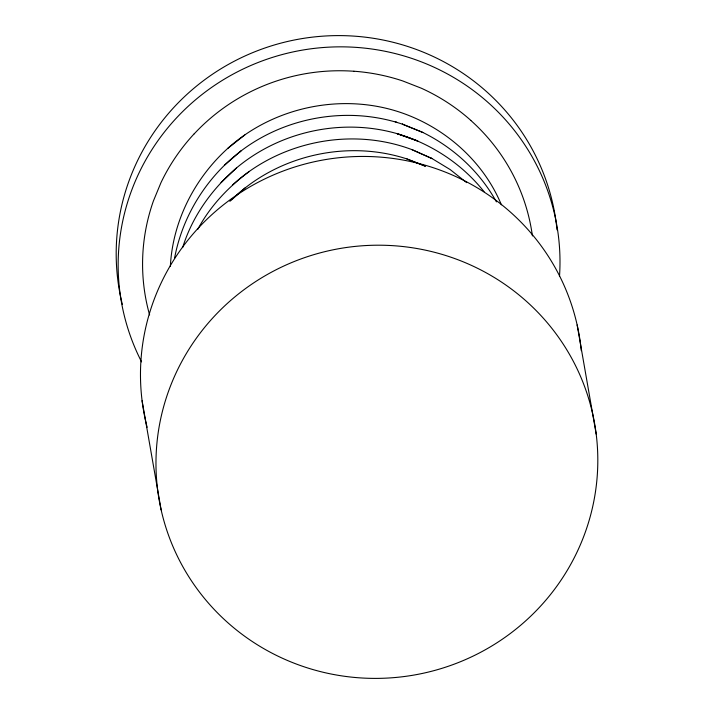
<?xml version="1.0" encoding="UTF-8"?>
<svg xmlns="http://www.w3.org/2000/svg" width="714" height="714" viewBox="0 0 714 714"><rect width="100%" height="100%" fill="white"/><g stroke="black" fill="none" stroke-linecap="round" stroke-linejoin="round"><path stroke-width="1.07" d="M170.36 266.26C172.672 221.295 194.565 178.33 227.864 148.307L228.025 148.164C275.809 105.101 347.566 91.579 407.578 114.981L408.346 115.284C449.409 131.492 484.413 163.809 501.38 204.811M174.564 258.218C182.445 216.021 206.435 177.456 240.484 151.377L224.419 165.237M182.632 247.633C192.218 216.529 211.844 189.085 236.45 168.004L236.584 167.879C280.397 131.206 342.176 117.881 397.136 133.661L397.85 133.902C431.622 143.88 462.128 164.122 484.074 191.709M197.751 229.39C210.05 206.301 228.382 186.881 249.364 171.431M221.054 182.552L236.584 167.879M231.657 199.759C276.836 155.438 346.683 139.31 406.81 158.901L425.303 166.183M229.846 201.33L245.161 187.853M240.091 151.671L241.394 150.583M232.621 184.899L232.8 184.756C280.12 141.176 351.734 126.905 412.005 149.654L432.113 158.606L450.159 169.566L466.644 182.632M227.864 148.307L244.741 135.017M240.591 151.261C285.948 116.578 348.236 105.949 402.419 124.165L403.16 124.432M395.27 121.728L396.868 122.272M406.81 158.901L425.232 166.157M422.804 132.438L402.419 124.165L422.804 132.438C453.56 147.593 479.817 171.779 496.409 201.875M431.265 158.24L432.113 158.606L412.005 149.654M577.153 324.968L596.199 434.148A221.054 216.458 -9.9 0 1 290.303 661.664A221.054 216.458 -9.9 0 1 244.161 289.581A221.054 216.458 -9.9 0 1 596.199 434.148M142.086 400.688L161.132 509.867M147.129 427.284A221.054 216.458 -9.9 0 1 323.763 159.874A221.054 216.458 -9.9 0 1 581.294 350.663M122.326 304.396A221.054 216.458 -9.9 0 1 300.54 38.851A221.054 216.458 -9.9 0 1 557.009 229.828M149.61 314.963A195.627 191.566 -9.9 0 1 143.193 248.811A196.805 192.718 -9.9 0 1 153.43 200.911L160.953 182.704A196.787 192.7 -9.9 0 1 194.19 133.804M194.226 133.83A195.698 191.629 -9.9 0 1 353.894 71.257M353.894 71.221A196.778 192.691 -9.9 0 1 402.678 80.923L421.198 88.161A196.787 192.7 -9.9 0 1 470.838 120.407M470.812 120.434A195.69 191.629 -9.9 0 1 532.412 235.941M141.577 361.882A221.054 216.458 -9.9 0 1 295.498 51.408A221.054 216.458 -9.9 0 1 559.49 276.523M417.065 140.72L397.136 133.661L417.86 141.033L417.065 140.72"/></g></svg>
